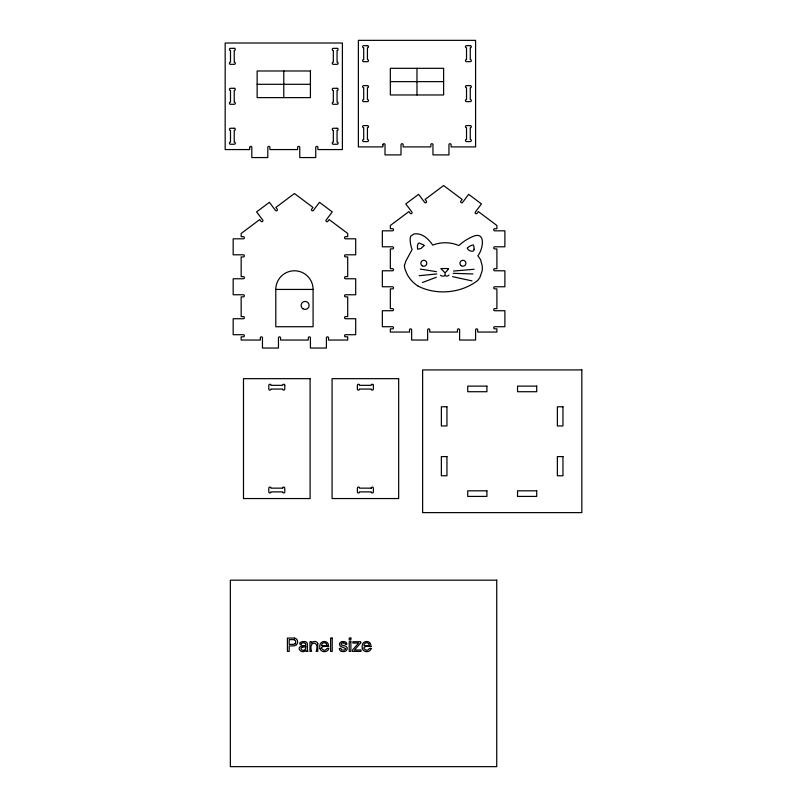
<?xml version="1.0" encoding="UTF-8"?>
<svg xmlns="http://www.w3.org/2000/svg" width="807" height="807" viewBox="0 0 807 807"><rect width="100%" height="100%" fill="white"/><g stroke="black" fill="none" stroke-linecap="round" stroke-linejoin="round"><path stroke-width="1.21" d="M328.641 646.639C324.838 645.63 317.948 646.911 323.637 650.17C326.038 651.219 326.512 647.345 328.59 648.485M371.008 646.639C367.195 645.63 360.315 646.911 366.005 650.17C368.406 651.219 368.88 647.345 370.948 648.485M404.529 265.271L405.8 261.175L412.115 249.484A27.297 27.297 0 0 1 410.168 239.477A14.365 14.365 0 0 1 410.198 238.347L410.581 236.612A3.843 3.843 0 0 1 410.884 236.017L413.729 234.111A8.514 8.514 0 0 1 414.889 233.869C422.616 232.991 428.658 239.296 432.754 245.066L435.931 244.007A34.862 34.862 0 0 1 455.763 244.39L458.901 245.55A47.613 47.613 0 0 1 472.045 236.865C486.389 230.005 483.242 249.222 477.885 255.738L480.599 259.743L482.263 266.128A20.619 20.619 0 0 1 482.072 271.152L479.913 277.386A15.646 15.646 0 0 1 477.421 280.665C461.13 293.284 436.315 295.493 418.066 286.082M424.28 245.57L420.851 248.506L417.653 249.222A9.704 9.704 0 0 1 418.127 243.593L419.095 242.968L423.836 245.025M296.502 644.793L294.192 645.852L289.178 645.963L289.178 651.38L287.423 651.38L287.423 638.065L292.759 638.065A11.772 11.772 0 0 1 294.464 638.176M422.434 282.531L436.355 277.245M302.191 645.913L302.857 645.822M345.325 644.44L346.929 644.228L346.465 642.876A2.068 2.068 0 0 0 346.132 642.463L345.305 641.928A4.358 4.358 0 0 0 344.65 641.706L343.106 641.515A4.973 4.973 0 0 0 341.694 641.706A5.024 5.024 0 0 0 341.381 641.817L340.655 642.19A2.552 2.552 0 0 0 339.989 645.751A2.28 2.28 0 0 0 340.493 646.225L345.598 648.586A1.271 1.271 0 0 1 345.477 649.292L344.155 650.19L341.997 649.958A1.937 1.937 0 0 1 341.26 649.282L340.897 648.243L339.283 648.495A3.601 3.601 0 0 0 341.512 651.481M419.226 275.691L436.668 273.956M453.514 271.061L474.052 269.266M446.321 268.519L440.854 268.61L444.768 272.544M390.336 81.638L443.618 81.638M257.14 84.301L310.423 84.301M275.792 289.431L313.086 289.431L313.086 326.724L275.792 326.724L275.792 289.431A18.652 18.652 0 0 1 294.434 270.779A18.652 18.652 0 0 1 313.086 289.431M326.916 645.63L321.529 645.63A2.804 2.804 0 0 1 326.452 643.673M369.283 645.63L363.896 645.63A2.804 2.804 0 0 1 368.809 643.673M453.161 273.321L472.922 273.956M366.196 651.572L365.712 651.511A4.237 4.237 0 0 1 362.323 648.505M323.829 651.572L323.345 651.511A4.237 4.237 0 0 1 319.955 648.505M300.94 644.702C296.038 642.675 306.64 639.255 307.316 643.572A7.081 7.081 0 0 1 307.396 644.652L307.437 649.01A16.433 16.433 0 0 0 307.487 649.938L307.497 650.038A3.571 3.571 0 0 0 307.941 651.38L306.236 651.38A3.521 3.521 0 0 1 305.914 650.19C302.645 654.628 295.574 648.253 301.324 646.094A7.858 7.858 0 0 1 302.191 645.913M420.276 269.084L436.355 271.636M452.545 276.67L471.984 280.876M294.172 639.739L294.232 639.759A2.31 2.31 0 0 1 295.029 643.572M341.573 651.35L342.521 651.552A7.616 7.616 0 0 0 343.54 651.592C346.475 652.147 348.957 647.718 345.82 646.286A12.246 12.246 0 0 0 344.72 645.913L342.279 645.217A4.449 4.449 0 0 1 341.906 645.096A1.513 1.513 0 0 1 341.321 644.692A1.059 1.059 0 0 1 341.613 643.24A3.077 3.077 0 0 1 343.328 642.947M362.353 648.495L362.121 646.932A8.816 8.816 0 0 1 362.131 646.044L362.434 644.48A4.338 4.338 0 0 1 366.126 641.504A5.619 5.619 0 0 1 366.862 641.525A4.206 4.206 0 0 1 369.798 642.816A4.287 4.287 0 0 1 370.695 644.42L371.008 646.538M319.986 648.495L319.754 646.932A8.816 8.816 0 0 1 319.774 646.044L320.066 644.48A4.338 4.338 0 0 1 323.768 641.504A5.619 5.619 0 0 1 324.495 641.525A4.206 4.206 0 0 1 327.44 642.816A4.287 4.287 0 0 1 328.328 644.42L328.641 646.538M416.977 68.323L416.977 94.964M305.772 646.538L305.772 647.133A4.196 4.196 0 0 1 305.55 648.788C303.614 653.034 297.904 647.547 303.099 647.153A13.316 13.316 0 0 0 305.782 646.578M283.782 70.986L283.782 97.627M368.718 643.774A3.521 3.521 0 0 1 369.223 645.63M371.2 648.566A4.529 4.529 0 0 1 366.186 651.602M343.338 642.856A2.118 2.118 0 0 1 345.527 644.379M326.351 643.774A3.521 3.521 0 0 1 326.865 645.63M328.832 648.566A4.529 4.529 0 0 1 323.829 651.602M317.696 643.774A7.283 7.283 0 0 1 317.766 644.924L317.787 651.38L316.152 651.38C320.177 640.365 307.941 640.506 311.593 651.38L309.959 651.38L309.959 641.736L311.421 641.736L311.421 643.108L311.855 642.564A3.339 3.339 0 0 1 313.55 641.615L314.004 641.545A3.339 3.339 0 0 1 317.908 643.693M300.729 644.622A2.966 2.966 0 0 1 305.339 643.401M305.379 643.381A2.018 2.018 0 0 1 305.712 644.823M305.782 645.297A16.947 16.947 0 0 1 302.847 645.782M295.13 643.683A1.796 1.796 0 0 1 294.848 643.905L293.597 644.329A6.981 6.981 0 0 1 292.618 644.389L289.178 644.4L289.178 639.638L292.729 639.638A8.978 8.978 0 0 1 294.172 639.719M294.494 638.024A3.944 3.944 0 0 1 296.451 644.743M418.066 286.071A30.595 30.595 0 0 1 407.121 274.259L405.235 269.76A13.174 13.174 0 0 1 404.418 265.271M467.465 247.951A10.38 10.38 0 0 1 473.305 244.955A9.22 9.22 0 0 1 474.072 249.232M474.052 249.232A2.875 2.875 0 0 1 473.759 250.584A1.493 1.493 0 0 1 473.285 250.937L472.63 251.189A3.319 3.319 0 0 1 471.611 251.219A5.578 5.578 0 0 1 467.283 248.294M446.321 268.519A7.495 7.495 0 0 1 447.31 268.6L447.673 268.65A6.859 6.859 0 0 0 448.541 268.721A12.66 12.66 0 0 1 445.242 272.463L444.869 275.338A2.804 2.804 0 0 0 449.025 275.016M444.929 275.379A2.381 2.381 0 0 1 443.245 276.095A3.107 3.107 0 0 1 440.521 275.237M249.686 147.489L249.686 149.567L225.173 149.567L225.173 43.013L342.39 43.013L342.39 149.567L317.877 149.567L317.877 147.439A1.069 1.069 0 0 0 316.818 146.37A1.069 1.069 0 0 0 315.749 147.439L315.749 157.567L299.77 157.567L299.77 147.439A1.069 1.069 0 0 0 298.701 146.37A1.069 1.069 0 0 0 297.632 147.439L297.632 149.567L269.931 149.567L269.931 147.439A1.069 1.069 0 0 0 268.842 146.38A1.069 1.069 0 0 0 267.803 147.489L267.803 157.567L251.814 157.567L251.814 147.439A1.069 1.069 0 0 0 250.725 146.38A1.069 1.069 0 0 0 249.686 147.489M260.338 337.962L260.338 340.04L241.162 340.04L241.162 336.842L243.29 336.842A1.069 1.069 0 0 0 244.36 335.783A1.069 1.069 0 0 0 243.29 334.713L233.173 334.713L233.173 318.735L243.29 318.735A1.069 1.069 0 0 0 244.36 317.665A1.069 1.069 0 0 0 243.29 316.596L241.162 316.596L241.162 296.885L243.24 296.885A1.069 1.069 0 0 0 244.36 295.826A1.069 1.069 0 0 0 243.24 294.757L233.173 294.757L233.173 278.768L243.24 278.768A1.069 1.069 0 0 0 244.36 277.709A1.069 1.069 0 0 0 243.24 276.64L241.162 276.64L241.162 256.929L243.29 256.929A1.069 1.069 0 0 0 244.36 255.859A1.069 1.069 0 0 0 243.29 254.8L233.173 254.8L233.173 238.811L243.29 238.811A1.069 1.069 0 0 0 244.36 237.752A1.069 1.069 0 0 0 243.29 236.683L241.162 236.683L241.162 233.485L259.703 219.585L260.943 221.229A1.069 1.069 0 0 0 262.467 221.501A1.069 1.069 0 0 0 262.668 219.968L256.606 211.908L269.397 202.315L275.48 210.415A1.069 1.069 0 0 0 276.962 210.627A1.069 1.069 0 0 0 277.174 209.134L275.893 207.429L294.434 193.529L312.975 207.429L311.724 209.104A1.069 1.069 0 0 0 311.926 210.637A1.069 1.069 0 0 0 313.449 210.355L319.481 202.315L332.262 211.908L326.21 219.968A1.069 1.069 0 0 0 326.411 221.501A1.069 1.069 0 0 0 327.935 221.229L329.175 219.585L347.716 233.485L347.716 236.683L345.588 236.683A1.069 1.069 0 0 0 344.518 237.752A1.069 1.069 0 0 0 345.588 238.811L355.705 238.811L355.705 254.8L345.588 254.8A1.069 1.069 0 0 0 344.518 255.859A1.069 1.069 0 0 0 345.588 256.929L347.716 256.929L347.716 276.64L345.638 276.64A1.069 1.069 0 0 0 344.518 277.709A1.069 1.069 0 0 0 345.638 278.768L355.705 278.768L355.705 294.757L345.638 294.757A1.069 1.069 0 0 0 344.518 295.826A1.069 1.069 0 0 0 345.638 296.885L347.716 296.885L347.716 316.596L345.588 316.596A1.069 1.069 0 0 0 344.518 317.665A1.069 1.069 0 0 0 345.588 318.735L355.705 318.735L355.705 334.713L345.588 334.713A1.069 1.069 0 0 0 344.518 335.783A1.069 1.069 0 0 0 345.588 336.842L347.716 336.842L347.716 340.04L328.54 340.04L328.54 337.911A1.069 1.069 0 0 0 327.45 336.842A1.069 1.069 0 0 0 326.411 337.962L326.401 348.039L310.423 348.039L310.423 337.911A1.069 1.069 0 0 0 309.353 336.842A1.069 1.069 0 0 0 308.294 337.911L308.294 340.04L280.584 340.04L280.584 337.911A1.069 1.069 0 0 0 279.525 336.842A1.069 1.069 0 0 0 278.455 337.911L278.455 348.039L262.467 348.039L262.467 337.911A1.069 1.069 0 0 0 261.377 336.842A1.069 1.069 0 0 0 260.338 337.962M284.78 385.332L284.78 389.014A1.069 1.069 0 0 1 283.741 390.124A1.069 1.069 0 0 1 282.652 389.055L270.93 389.055A1.069 1.069 0 0 1 269.861 390.124A1.069 1.069 0 0 1 268.802 389.055L268.802 385.332A1.069 1.069 0 0 1 269.861 384.263A1.069 1.069 0 0 1 270.93 385.332L282.652 385.332A1.069 1.069 0 0 1 283.711 384.263A1.069 1.069 0 0 1 284.78 385.332M373.359 385.332L373.359 389.014A1.069 1.069 0 0 1 372.32 390.124A1.069 1.069 0 0 1 371.23 389.055L359.508 389.055A1.069 1.069 0 0 1 358.439 390.124A1.069 1.069 0 0 1 357.38 389.055L357.38 385.332A1.069 1.069 0 0 1 358.439 384.263A1.069 1.069 0 0 1 359.508 385.332L371.23 385.332A1.069 1.069 0 0 1 372.289 384.263A1.069 1.069 0 0 1 373.359 385.332M382.881 144.826L382.881 146.904L358.369 146.904L358.369 40.35L475.585 40.35L475.585 146.904L451.083 146.904L451.083 144.776A1.069 1.069 0 0 0 450.013 143.707A1.069 1.069 0 0 0 448.944 144.776L448.944 154.904L432.966 154.904L432.966 144.776A1.069 1.069 0 0 0 431.896 143.707A1.069 1.069 0 0 0 430.827 144.776L430.827 146.904L403.127 146.904L403.127 144.776A1.069 1.069 0 0 0 402.037 143.707A1.069 1.069 0 0 0 400.998 144.826L400.998 154.904L385.01 154.904L385.01 144.776A1.069 1.069 0 0 0 383.92 143.707A1.069 1.069 0 0 0 382.881 144.826M409.522 329.962L409.522 332.05L390.336 332.05L390.336 328.853L392.474 328.853A1.069 1.069 0 0 0 393.534 327.793A1.069 1.069 0 0 0 392.474 326.724L382.347 326.724L382.347 310.735L392.474 310.735A1.069 1.069 0 0 0 393.534 309.676A1.069 1.069 0 0 0 392.474 308.607L390.336 308.607L390.336 288.896L392.424 288.896A1.069 1.069 0 0 0 393.534 287.827A1.069 1.069 0 0 0 392.424 286.767L382.347 286.767L382.347 270.779L392.424 270.779A1.069 1.069 0 0 0 393.534 269.72A1.069 1.069 0 0 0 392.424 268.65L390.336 268.65L390.336 248.939L392.474 248.939A1.069 1.069 0 0 0 393.534 247.87A1.069 1.069 0 0 0 392.474 246.801L382.347 246.801L382.347 230.822L392.474 230.822A1.069 1.069 0 0 0 393.534 229.753A1.069 1.069 0 0 0 392.474 228.694L390.336 228.694L390.336 225.496L408.887 211.595L410.127 213.24A1.069 1.069 0 0 0 411.641 213.512A1.069 1.069 0 0 0 411.842 211.979L405.79 203.919L418.581 194.326L424.653 202.426A1.069 1.069 0 0 0 426.146 202.628A1.069 1.069 0 0 0 426.358 201.135L425.077 199.44L443.618 185.539L462.159 199.44L460.908 201.104A1.069 1.069 0 0 0 461.1 202.638A1.069 1.069 0 0 0 462.623 202.365L468.655 194.326L481.446 203.919L475.394 211.979A1.069 1.069 0 0 0 475.595 213.512A1.069 1.069 0 0 0 477.119 213.24L478.359 211.595L496.9 225.496L496.9 228.694L494.762 228.694A1.069 1.069 0 0 0 493.702 229.753A1.069 1.069 0 0 0 494.762 230.822L504.889 230.822L504.889 246.801L494.762 246.801A1.069 1.069 0 0 0 493.702 247.87A1.069 1.069 0 0 0 494.762 248.939L496.9 248.939L496.9 268.65L494.812 268.65A1.069 1.069 0 0 0 493.702 269.72A1.069 1.069 0 0 0 494.812 270.779L504.889 270.779L504.889 286.767L494.812 286.767A1.069 1.069 0 0 0 493.702 287.827A1.069 1.069 0 0 0 494.812 288.896L496.9 288.896L496.9 308.607L494.762 308.607A1.069 1.069 0 0 0 493.702 309.676A1.069 1.069 0 0 0 494.762 310.735L504.889 310.735L504.889 326.724L494.762 326.724A1.069 1.069 0 0 0 493.702 327.793A1.069 1.069 0 0 0 494.762 328.853L496.9 328.853L496.9 332.05L477.714 332.05L477.714 329.922A1.069 1.069 0 0 0 476.624 328.853A1.069 1.069 0 0 0 475.585 329.962L475.585 340.04L459.607 340.04L459.607 329.922A1.069 1.069 0 0 0 458.537 328.853A1.069 1.069 0 0 0 457.468 329.922L457.468 332.05L429.768 332.05L429.768 329.922A1.069 1.069 0 0 0 428.699 328.853A1.069 1.069 0 0 0 427.639 329.922L427.639 340.04L411.651 340.04L411.651 329.922A1.069 1.069 0 0 0 410.561 328.853A1.069 1.069 0 0 0 409.522 329.962M360.749 642.816L354.515 650.049L361.032 649.968L361.032 651.38L352.498 651.38L352.498 650.049L358.641 643.008L352.861 643.058L352.861 641.736L360.749 641.736L360.749 642.816M367.427 45.676L363.705 45.676A1.069 1.069 0 0 0 362.636 46.745A1.069 1.069 0 0 0 363.705 47.805L363.705 59.526A1.069 1.069 0 0 0 362.636 60.596A1.069 1.069 0 0 0 363.705 61.665L367.427 61.665A1.069 1.069 0 0 0 368.496 60.596A1.069 1.069 0 0 0 367.427 59.526L367.427 47.805A1.069 1.069 0 0 0 368.496 46.745A1.069 1.069 0 0 0 367.427 45.676M470.259 45.676L466.527 45.676A1.069 1.069 0 0 0 465.468 46.745A1.069 1.069 0 0 0 466.527 47.805L466.527 59.526A1.069 1.069 0 0 0 465.468 60.616A1.069 1.069 0 0 0 466.577 61.665L470.259 61.665A1.069 1.069 0 0 0 471.318 60.596A1.069 1.069 0 0 0 470.259 59.526L470.259 47.805A1.069 1.069 0 0 0 471.318 46.745A1.069 1.069 0 0 0 470.259 45.676M234.232 48.339L230.499 48.339A1.069 1.069 0 0 0 229.44 49.409A1.069 1.069 0 0 0 230.499 50.478L230.499 62.189A1.069 1.069 0 0 0 229.44 63.259A1.069 1.069 0 0 0 230.499 64.328L234.232 64.328A1.069 1.069 0 0 0 235.301 63.259A1.069 1.069 0 0 0 234.232 62.189L234.232 50.478A1.069 1.069 0 0 0 235.301 49.409A1.069 1.069 0 0 0 234.232 48.339M337.064 48.339L333.331 48.339A1.069 1.069 0 0 0 332.262 49.409A1.069 1.069 0 0 0 333.331 50.478L333.331 62.189A1.069 1.069 0 0 0 332.262 63.279A1.069 1.069 0 0 0 333.382 64.328L337.064 64.328A1.069 1.069 0 0 0 338.123 63.259A1.069 1.069 0 0 0 337.064 62.189L337.064 50.478A1.069 1.069 0 0 0 338.123 49.409A1.069 1.069 0 0 0 337.064 48.339M443.618 68.323L390.336 68.323L390.336 94.964L443.618 94.964L443.618 68.323M310.423 70.986L257.14 70.986L257.14 97.627L310.423 97.627L310.423 70.986M367.427 85.633L363.705 85.633A1.069 1.069 0 0 0 362.636 86.702A1.069 1.069 0 0 0 363.705 87.771L363.705 99.493A1.069 1.069 0 0 0 362.636 100.552A1.069 1.069 0 0 0 363.705 101.621L367.427 101.621A1.069 1.069 0 0 0 368.496 100.552A1.069 1.069 0 0 0 367.427 99.493L367.427 87.771A1.069 1.069 0 0 0 368.496 86.702A1.069 1.069 0 0 0 367.427 85.633M470.259 85.633L466.527 85.633A1.069 1.069 0 0 0 465.468 86.702A1.069 1.069 0 0 0 466.527 87.771L466.527 99.493A1.069 1.069 0 0 0 465.468 100.582A1.069 1.069 0 0 0 466.577 101.621L470.259 101.621A1.069 1.069 0 0 0 471.318 100.552A1.069 1.069 0 0 0 470.259 99.493L470.259 87.771A1.069 1.069 0 0 0 471.318 86.702A1.069 1.069 0 0 0 470.259 85.633M234.232 88.296L230.499 88.296A1.069 1.069 0 0 0 229.44 89.365A1.069 1.069 0 0 0 230.499 90.434L230.499 102.156A1.069 1.069 0 0 0 229.44 103.215A1.069 1.069 0 0 0 230.499 104.285L234.232 104.285A1.069 1.069 0 0 0 235.301 103.215A1.069 1.069 0 0 0 234.232 102.156L234.232 90.434A1.069 1.069 0 0 0 235.301 89.365A1.069 1.069 0 0 0 234.232 88.296M337.064 88.296L333.331 88.296A1.069 1.069 0 0 0 332.262 89.365A1.069 1.069 0 0 0 333.331 90.434L333.331 102.156A1.069 1.069 0 0 0 332.262 103.246A1.069 1.069 0 0 0 333.382 104.285L337.064 104.285A1.069 1.069 0 0 0 338.123 103.215A1.069 1.069 0 0 0 337.064 102.156L337.064 90.434A1.069 1.069 0 0 0 338.123 89.365A1.069 1.069 0 0 0 337.064 88.296M367.427 125.599L363.705 125.599A1.069 1.069 0 0 0 362.636 126.659A1.069 1.069 0 0 0 363.705 127.728L363.705 139.45A1.069 1.069 0 0 0 362.636 140.519A1.069 1.069 0 0 0 363.705 141.578L367.427 141.578A1.069 1.069 0 0 0 368.496 140.519A1.069 1.069 0 0 0 367.427 139.45L367.427 127.728A1.069 1.069 0 0 0 368.496 126.659A1.069 1.069 0 0 0 367.427 125.599M470.259 125.599L466.527 125.599A1.069 1.069 0 0 0 465.468 126.659A1.069 1.069 0 0 0 466.527 127.728L466.527 139.45A1.069 1.069 0 0 0 465.468 140.539A1.069 1.069 0 0 0 466.577 141.578L470.259 141.578A1.069 1.069 0 0 0 471.318 140.519A1.069 1.069 0 0 0 470.259 139.45L470.259 127.728A1.069 1.069 0 0 0 471.318 126.659A1.069 1.069 0 0 0 470.259 125.599M234.232 128.263L230.499 128.263A1.069 1.069 0 0 0 229.44 129.322A1.069 1.069 0 0 0 230.499 130.391L230.499 142.113A1.069 1.069 0 0 0 229.44 143.182A1.069 1.069 0 0 0 230.499 144.241L234.232 144.241A1.069 1.069 0 0 0 235.301 143.182A1.069 1.069 0 0 0 234.232 142.113L234.232 130.391A1.069 1.069 0 0 0 235.301 129.322A1.069 1.069 0 0 0 234.232 128.263M337.064 128.263L333.331 128.263A1.069 1.069 0 0 0 332.262 129.322A1.069 1.069 0 0 0 333.331 130.391L333.331 142.113A1.069 1.069 0 0 0 332.262 143.202A1.069 1.069 0 0 0 333.382 144.241L337.064 144.241A1.069 1.069 0 0 0 338.123 143.182A1.069 1.069 0 0 0 337.064 142.113L337.064 130.391A1.069 1.069 0 0 0 338.123 129.322A1.069 1.069 0 0 0 337.064 128.263M581.827 369.919L422.626 369.919L422.626 512.627L581.827 512.627L581.827 369.919M310.09 378.665L243.492 378.665L243.492 498.544L310.09 498.544L310.09 378.665M398.668 378.665L332.07 378.665L332.07 498.544L398.668 498.544L398.668 378.665M486.903 386.129L467.727 386.129L467.727 391.718L486.903 391.718L486.903 386.129M536.726 386.129L517.539 386.129L517.539 391.718L536.726 391.718L536.726 386.129M446.947 406.778L441.358 406.778L441.358 425.955L446.947 425.955L446.947 406.778M562.963 406.778L557.365 406.778L557.365 425.955L562.963 425.955L562.963 406.778M446.947 456.591L441.358 456.591L441.358 475.767L446.947 475.767L446.947 456.591M562.963 456.591L557.365 456.591L557.365 475.767L562.963 475.767L562.963 456.591M282.652 488.154L270.93 488.154A1.069 1.069 0 0 0 269.861 487.095A1.069 1.069 0 0 0 268.802 488.154L268.802 491.887A1.069 1.069 0 0 0 269.861 492.956A1.069 1.069 0 0 0 270.93 491.887L282.652 491.887A1.069 1.069 0 0 0 283.711 492.956A1.069 1.069 0 0 0 284.78 491.887L284.78 488.154A1.069 1.069 0 0 0 283.711 487.095A1.069 1.069 0 0 0 282.652 488.154M371.23 488.154L359.508 488.154A1.069 1.069 0 0 0 358.439 487.095A1.069 1.069 0 0 0 357.38 488.154L357.38 491.887A1.069 1.069 0 0 0 358.439 492.956A1.069 1.069 0 0 0 359.508 491.887L371.23 491.887A1.069 1.069 0 0 0 372.289 492.956A1.069 1.069 0 0 0 373.359 491.887L373.359 488.154A1.069 1.069 0 0 0 372.289 487.095A1.069 1.069 0 0 0 371.23 488.154M486.903 490.817L467.727 490.817L467.727 496.416L486.903 496.416L486.903 490.817M536.726 490.817L517.539 490.817L517.539 496.416L536.726 496.416L536.726 490.817M496.739 580.172L230.348 580.172L230.348 766.65L496.739 766.65L496.739 580.172M332.232 638.065L330.598 638.065L330.598 651.38L332.232 651.38L332.232 638.065M350.874 638.065L349.239 638.065L349.239 639.951L350.874 639.951L350.874 638.065M350.874 641.736L349.239 641.736L349.239 651.38L350.874 651.38L350.874 641.736M302.857 308.718A3.995 3.995 0 0 0 309.081 305.692A3.995 3.995 0 0 0 303.351 301.818A3.995 3.995 0 0 0 302.857 308.718M422.333 265.836A2.976 2.976 0 0 0 426.802 263.264A2.976 2.976 0 0 0 422.333 260.681A2.976 2.976 0 0 0 422.333 265.836M461.211 265.695A2.976 2.976 0 0 0 465.891 263.526A2.976 2.976 0 0 0 461.675 260.56A2.976 2.976 0 0 0 461.211 265.695"/></g></svg>
